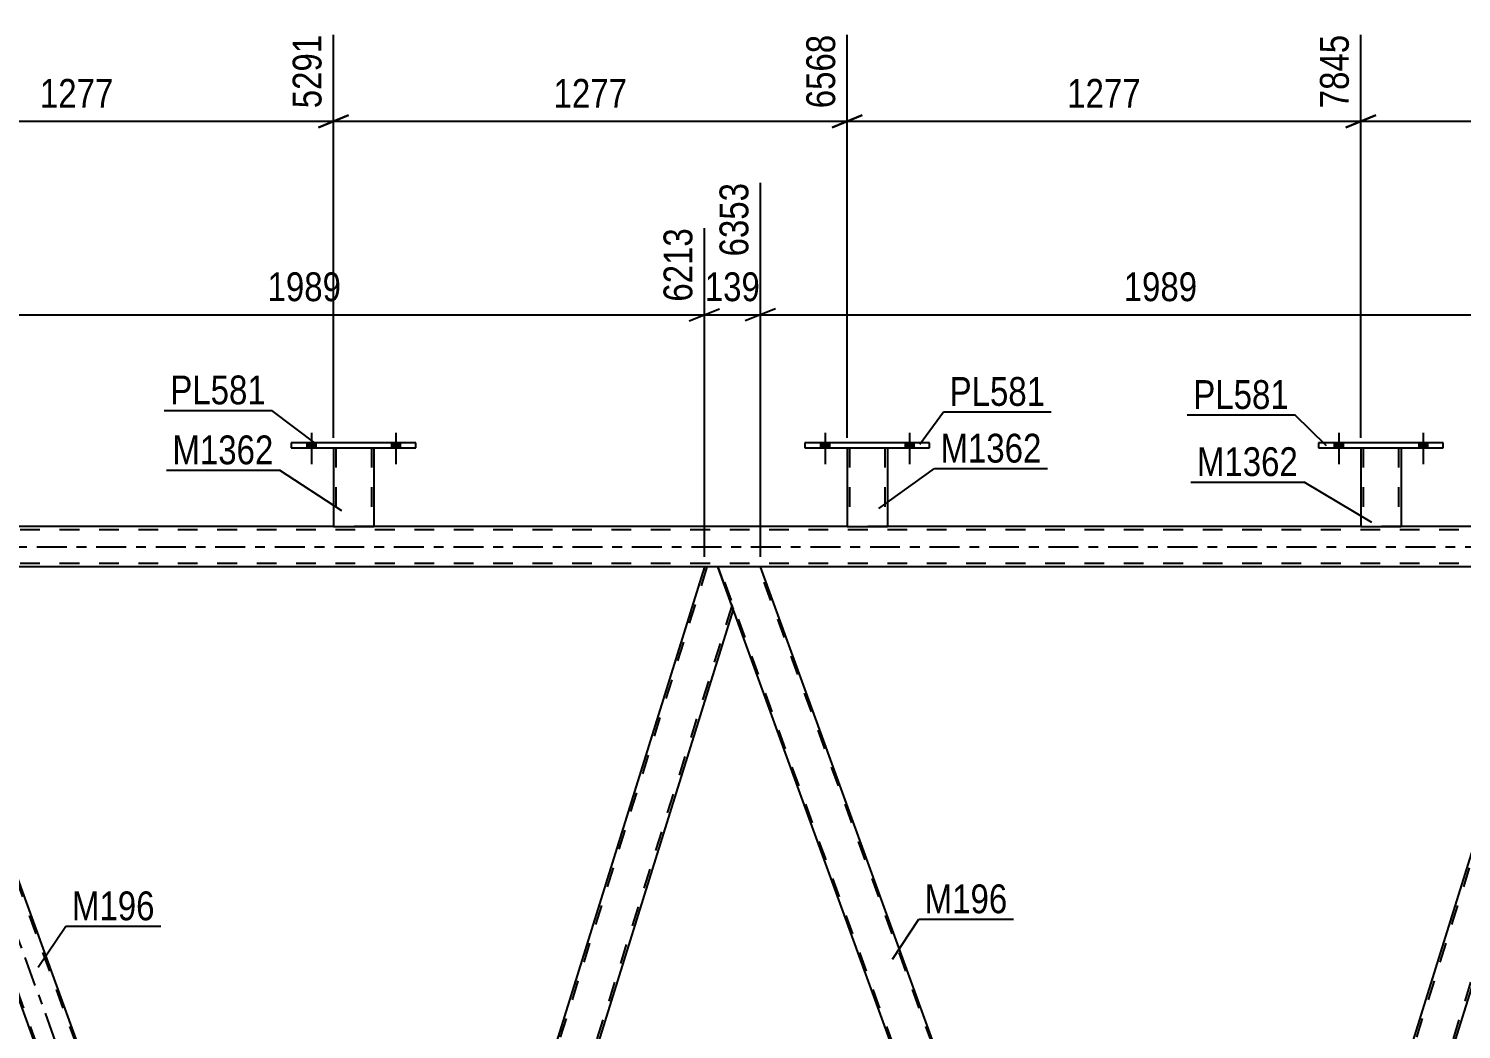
# Model space of a CAD drawing. Header units: millimetres. Extents: x -86 to 755, y -411 to 183.
# Drawn here: x 172.4 to 314.9, y -48 to 51.5 of the extents above; entities that cross this region are included whole.
import ezdxf

# ---------------------------------------------------------------- set-up
doc = ezdxf.new("R2010")
doc.units = ezdxf.units.MM
doc.linetypes.add('DXK_LINE_DOT2', pattern=[3.9198, 1.9599, -1.9599])
doc.linetypes.add('DXK_LINE_DOT3', pattern=[5.9187, 2.979, -0.9799, 0.9799, -0.9799])
doc.styles.add('Arial Narrow', font='ARIALN.TTF', dxfattribs={"height": 0.2})

# ---------------------------------------------------------------- blocks, each defined once
blk = doc.blocks.new('Bolt-814409269-3604 - 3545')
at = {"linetype": 'Continuous'}
for points in [[(302.23, 9.84), (303.11, 9.84), (303.11, 10.32), (302.23, 10.32)], [(310.63, 9.84), (311.51, 9.84), (311.51, 10.32), (310.63, 10.32)]]:
    blk.add_hatch(color=1, dxfattribs=at).paths.add_polyline_path(points)
at = {"color": 1, "linetype": 'Continuous'}
for p, q in [((302.23, 10.32), (302.23, 9.84)), ((302.67, 11.32), (302.67, 8.2)), ((303.11, 10.32), (303.11, 9.84)), ((310.63, 10.32), (310.63, 9.84)), ((311.07, 11.32), (311.07, 8.2)), ((311.51, 10.32), (311.51, 9.84))]:
    blk.add_line(p, q, dxfattribs=at)
blk = doc.blocks.new('Part-814409269-3672 - 3545')
at = {"color": 2, "linetype": 'Continuous'}
for p, q in [((249.59, 10.32), (249.59, 9.84)), ((261.99, 10.32), (249.59, 10.32)), ((261.99, 9.84), (261.99, 10.32)), ((249.59, 9.84), (261.99, 9.84))]:
    blk.add_line(p, q, dxfattribs=at)
blk = doc.blocks.new('Part-814409269-3662 - 3545')
at = {"color": 2, "linetype": 'Continuous'}
for p, q in [((198.51, 10.32), (198.51, 9.84)), ((210.91, 10.32), (198.51, 10.32)), ((210.91, 9.84), (210.91, 10.32)), ((198.51, 9.84), (210.91, 9.84))]:
    blk.add_line(p, q, dxfattribs=at)
blk = doc.blocks.new('Bolt-814409269-3600 - 3545')
at = {"linetype": 'Continuous'}
for points in [[(200.07, 9.84), (200.95, 9.84), (200.95, 10.32), (200.07, 10.32)], [(208.47, 9.84), (209.35, 9.84), (209.35, 10.32), (208.47, 10.32)]]:
    blk.add_hatch(color=1, dxfattribs=at).paths.add_polyline_path(points)
at = {"color": 1, "linetype": 'Continuous'}
for p, q in [((200.07, 10.32), (200.07, 9.84)), ((200.51, 11.32), (200.51, 8.2)), ((200.95, 10.32), (200.95, 9.84)), ((208.47, 10.32), (208.47, 9.84)), ((208.91, 11.32), (208.91, 8.2)), ((209.35, 10.32), (209.35, 9.84))]:
    blk.add_line(p, q, dxfattribs=at)
blk = doc.blocks.new('Bolt-814409269-3601 - 3545')
at = {"linetype": 'Continuous'}
for points in [[(200.07, 9.84), (200.95, 9.84), (200.95, 10.32), (200.07, 10.32)], [(208.47, 9.84), (209.35, 9.84), (209.35, 10.32), (208.47, 10.32)]]:
    blk.add_hatch(color=1, dxfattribs=at).paths.add_polyline_path(points)
at = {"color": 1, "linetype": 'Continuous'}
for p, q in [((200.07, 10.32), (200.07, 9.84)), ((200.51, 11.32), (200.51, 8.2)), ((200.95, 10.32), (200.95, 9.84)), ((208.47, 10.32), (208.47, 9.84)), ((208.91, 11.32), (208.91, 8.2)), ((209.35, 10.32), (209.35, 9.84))]:
    blk.add_line(p, q, dxfattribs=at)
blk = doc.blocks.new('Bolt-814409269-3602 - 3545')
at = {"linetype": 'Continuous'}
for points in [[(251.15, 9.84), (252.03, 9.84), (252.03, 10.32), (251.15, 10.32)], [(259.55, 9.84), (260.43, 9.84), (260.43, 10.32), (259.55, 10.32)]]:
    blk.add_hatch(color=1, dxfattribs=at).paths.add_polyline_path(points)
at = {"color": 1, "linetype": 'Continuous'}
for p, q in [((251.15, 10.32), (251.15, 9.84)), ((251.59, 11.32), (251.59, 8.2)), ((252.03, 10.32), (252.03, 9.84)), ((259.55, 10.32), (259.55, 9.84)), ((259.99, 11.32), (259.99, 8.2)), ((260.43, 10.32), (260.43, 9.84))]:
    blk.add_line(p, q, dxfattribs=at)
blk = doc.blocks.new('Part-814409269-3667 - 3545')
at = {"color": 2, "linetype": 'Continuous'}
for p, q in [((202.71, 9.84), (202.71, 2)), ((206.71, 9.84), (206.71, 2)), ((202.71, 2), (206.71, 2))]:
    blk.add_line(p, q, dxfattribs=at)
at = {"color": 7, "linetype": 'DXK_LINE_DOT2'}
for p, q in [((202.71, 9.84), (206.71, 9.84)), ((202.71, 9.84), (202.71, 9.84)), ((202.71, 9.84), (202.71, 9.84)), ((202.95, 9.84), (202.95, 2)), ((206.47, 9.84), (206.47, 2)), ((206.71, 9.84), (206.71, 9.84)), ((206.71, 9.84), (206.71, 9.84)), ((206.41, 2), (206.45, 2)), ((206.41, 2), (206.45, 2)), ((206.45, 2), (206.47, 2)), ((206.45, 2), (206.47, 2))]:
    blk.add_line(p, q, dxfattribs=at)
blk = doc.blocks.new('Bolt-814409269-3603 - 3545')
at = {"linetype": 'Continuous'}
for points in [[(251.15, 9.84), (252.03, 9.84), (252.03, 10.32), (251.15, 10.32)], [(259.55, 9.84), (260.43, 9.84), (260.43, 10.32), (259.55, 10.32)]]:
    blk.add_hatch(color=1, dxfattribs=at).paths.add_polyline_path(points)
at = {"color": 1, "linetype": 'Continuous'}
for p, q in [((251.15, 10.32), (251.15, 9.84)), ((251.59, 11.32), (251.59, 8.2)), ((252.03, 10.32), (252.03, 9.84)), ((259.55, 10.32), (259.55, 9.84)), ((259.99, 11.32), (259.99, 8.2)), ((260.43, 10.32), (260.43, 9.84))]:
    blk.add_line(p, q, dxfattribs=at)
blk = doc.blocks.new('Bolt-814409269-3605 - 3545')
at = {"linetype": 'Continuous'}
for points in [[(302.23, 9.84), (303.11, 9.84), (303.11, 10.32), (302.23, 10.32)], [(310.63, 9.84), (311.51, 9.84), (311.51, 10.32), (310.63, 10.32)]]:
    blk.add_hatch(color=1, dxfattribs=at).paths.add_polyline_path(points)
at = {"color": 1, "linetype": 'Continuous'}
for p, q in [((302.23, 10.32), (302.23, 9.84)), ((302.67, 11.32), (302.67, 8.2)), ((303.11, 10.32), (303.11, 9.84)), ((310.63, 10.32), (310.63, 9.84)), ((311.07, 11.32), (311.07, 8.2)), ((311.51, 10.32), (311.51, 9.84))]:
    blk.add_line(p, q, dxfattribs=at)
blk = doc.blocks.new('Part-814409269-3677 - 3545')
at = {"color": 2, "linetype": 'Continuous'}
for p, q in [((253.79, 9.84), (253.79, 2)), ((257.79, 9.84), (257.79, 2)), ((253.79, 2), (257.79, 2))]:
    blk.add_line(p, q, dxfattribs=at)
at = {"color": 7, "linetype": 'DXK_LINE_DOT2'}
for p, q in [((253.79, 9.84), (257.79, 9.84)), ((253.79, 9.84), (253.79, 9.84)), ((253.79, 9.84), (253.79, 9.84)), ((254.03, 9.84), (254.03, 2)), ((257.55, 9.84), (257.55, 2)), ((257.79, 9.84), (257.79, 9.84)), ((257.79, 9.84), (257.79, 9.84)), ((257.49, 2), (257.53, 2)), ((257.49, 2), (257.53, 2)), ((257.53, 2), (257.55, 2)), ((257.53, 2), (257.55, 2))]:
    blk.add_line(p, q, dxfattribs=at)
blk = doc.blocks.new('Part-814409269-3682 - 3545')
at = {"color": 2, "linetype": 'Continuous'}
for p, q in [((300.67, 10.32), (300.67, 9.84)), ((313.07, 10.32), (300.67, 10.32)), ((313.07, 9.84), (313.07, 10.32)), ((300.67, 9.84), (313.07, 9.84))]:
    blk.add_line(p, q, dxfattribs=at)
blk = doc.blocks.new('Part-814409269-3687 - 3545')
at = {"color": 2, "linetype": 'Continuous'}
for p, q in [((304.87, 9.84), (304.87, 2)), ((308.87, 9.84), (308.87, 2)), ((304.87, 2), (308.87, 2))]:
    blk.add_line(p, q, dxfattribs=at)
at = {"color": 7, "linetype": 'DXK_LINE_DOT2'}
for p, q in [((304.87, 9.84), (308.87, 9.84)), ((304.87, 9.84), (304.87, 9.84)), ((304.87, 9.84), (304.87, 9.84)), ((305.11, 9.84), (305.11, 2)), ((308.63, 9.84), (308.63, 2)), ((308.87, 9.84), (308.87, 9.84)), ((308.87, 9.84), (308.87, 9.84)), ((308.57, 2), (308.61, 2)), ((308.57, 2), (308.61, 2)), ((308.61, 2), (308.63, 2)), ((308.61, 2), (308.63, 2))]:
    blk.add_line(p, q, dxfattribs=at)
blk = doc.blocks.new('Part-814409269-3888 - 3545')
at = {"color": 7, "linetype": 'DXK_LINE_DOT2'}
for p, q in [((239.84, -2), (203.02, -120.12)), ((242.32, -5.88), (205.74, -123.22)), ((242.45, -6.25), (242.44, -6.2)), ((242.45, -6.25), (242.44, -6.2)), ((203.31, -118.4), (202.89, -119.75)), ((207.5, -118.4), (206, -123.22)), ((204.15, -123.22), (202.89, -119.75)), ((206, -123.22), (204.15, -123.22))]:
    blk.add_line(p, q, dxfattribs=at)
at = {"color": 2, "linetype": 'Continuous'}
for p, q in [((239.59, -2), (203.31, -118.4)), ((240.91, -2), (239.59, -2)), ((242.44, -6.2), (240.91, -2)), ((242.45, -6.25), (207.5, -118.4))]:
    blk.add_line(p, q, dxfattribs=at)
blk = doc.blocks.new('Part-814409269-3830 - 3545')
at = {"color": 2, "linetype": 'Continuous'}
for p, q in [((245.16, -2), (240.91, -2)), ((288.04, -119.8), (245.16, -2)), ((285.03, -123.22), (242.44, -6.2))]:
    blk.add_line(p, q, dxfattribs=at)
at = {"color": 7, "linetype": 'DXK_LINE_DOT2'}
for p, q in [((240.91, -2), (242.44, -6.2)), ((285.2, -123.22), (241.08, -2)), ((289.11, -123.22), (244.99, -2)), ((289.28, -123.22), (288.04, -119.8)), ((285.03, -123.22), (289.28, -123.22))]:
    blk.add_line(p, q, dxfattribs=at)
blk = doc.blocks.new('Part-814409269-3850 - 3545')
at = {"color": 2, "linetype": 'Continuous'}
for p, q in [((324.72, -2), (288.02, -119.75)), ((326.04, -2), (324.72, -2)), ((327.57, -6.2), (326.04, -2)), ((327.59, -6.25), (291.13, -123.22)), ((289.28, -123.22), (288.04, -119.8))]:
    blk.add_line(p, q, dxfattribs=at)
at = {"color": 7, "linetype": 'DXK_LINE_DOT2'}
for p, q in [((324.98, -2), (288.16, -120.12)), ((327.45, -5.88), (290.88, -123.22)), ((327.59, -6.25), (327.57, -6.2)), ((327.59, -6.25), (327.57, -6.2)), ((288.02, -119.75), (288.04, -119.8)), ((291.13, -123.22), (289.28, -123.22))]:
    blk.add_line(p, q, dxfattribs=at)
blk = doc.blocks.new('Part-814409269-3883 - 3545')
at = {"color": 7, "linetype": 'DXK_LINE_DOT3'}
blk.add_line((205.44, -132.62), (154.48, 7.4), dxfattribs=at)
at = {"color": 2, "linetype": 'Continuous'}
for p, q in [((160.03, -2), (155.77, -2)), ((202.4, -118.4), (160.03, -2)), ((198.14, -118.4), (157.3, -6.2))]:
    blk.add_line(p, q, dxfattribs=at)
at = {"color": 7, "linetype": 'DXK_LINE_DOT2'}
for p, q in [((155.77, -2), (157.3, -6.2)), ((200.06, -123.22), (155.94, -2)), ((203.98, -123.22), (159.86, -2)), ((199.89, -123.22), (198.14, -118.4)), ((204.15, -123.22), (202.4, -118.4)), ((204.15, -123.22), (199.89, -123.22))]:
    blk.add_line(p, q, dxfattribs=at)
blk = doc.blocks.new('Part-814409269-3894 - 3545')
at = {"color": 7, "linetype": 'DXK_LINE_DOT2'}
for p, q in [((639.97, 1.68), (25.23, 1.68)), ((206.71, 2), (202.71, 2)), ((257.79, 2), (253.79, 2)), ((308.87, 2), (304.87, 2)), ((639.97, -1.68), (25.23, -1.68)), ((245.16, -2), (239.59, -2))]:
    blk.add_line(p, q, dxfattribs=at)
at = {"color": 2, "linetype": 'Continuous'}
for p, q in [((202.71, 2), (155.63, 2)), ((253.79, 2), (206.71, 2)), ((304.87, 2), (257.79, 2)), ((355.95, 2), (308.87, 2)), ((239.59, -2), (160.03, -2)), ((324.72, -2), (245.16, -2))]:
    blk.add_line(p, q, dxfattribs=at)
at = {"color": 7, "linetype": 'DXK_LINE_DOT3'}
blk.add_line((25.23, 0), (639.97, 0), dxfattribs=at)
blk = doc.blocks.new('StraightDimension-814409269-14929 - 3545')
at = {"color": 7, "linetype": 'Continuous'}
for p, q in [((253.79, 10.84), (253.79, 50.91)), ((304.87, 10.84), (304.87, 50.91)), ((255.29, 42.9), (252.29, 41.7)), ((303.37, 41.7), (306.37, 42.9)), ((253.79, 42.3), (304.87, 42.3))]:
    blk.add_line(p, q, dxfattribs=at)
at = {"color": 0}
blk.add_wipeout([(283.58, 43.05), (283.58, 47.25), (275.07, 47.25), (275.07, 43.05)], dxfattribs=at)
at = {"color": 3, "style": 'Arial Narrow'}
blk.add_text('1277', height=2.863, dxfattribs=at).set_placement((275.67, 43.65))
at = {"color": 0, "linetype": 'Continuous'}
blk.add_wipeout([(304.27, 51.51), (300.07, 51.51), (300.07, 43), (304.27, 43)], dxfattribs=at)
at = {"color": 3, "linetype": 'Continuous', "style": 'Arial Narrow'}
blk.add_text('7845', height=2.863, rotation=90.0002, dxfattribs=at).set_placement((303.67, 43.6))
blk = doc.blocks.new('StraightDimension-814409269-4739 - 3545')
at = {"color": 7, "linetype": 'Continuous'}
for p, q in [((245.16, -1), (245.16, 36.18)), ((239.59, -1), (239.59, 31.68)), ((238.09, 22.47), (241.09, 23.67)), ((239.59, 23.07), (245.16, 23.07)), ((246.66, 23.67), (243.66, 22.47))]:
    blk.add_line(p, q, dxfattribs=at)
at = {"color": 0}
blk.add_wipeout([(245.72, 23.82), (245.72, 28.02), (239.03, 28.02), (239.03, 23.82)], dxfattribs=at)
at = {"color": 3, "style": 'Arial Narrow'}
blk.add_text('139', height=2.863, dxfattribs=at).set_placement((239.63, 24.42))
at = {"color": 0, "linetype": 'Continuous'}
blk.add_wipeout([(244.56, 36.78), (240.36, 36.78), (240.36, 28.27), (244.56, 28.27)], dxfattribs=at)
at = {"color": 3, "linetype": 'Continuous', "style": 'Arial Narrow'}
blk.add_text('6353', height=2.863, rotation=90.0002, dxfattribs=at).set_placement((243.96, 28.87))
blk = doc.blocks.new('StraightDimension-814409269-14931 - 3545')
at = {"color": 7, "linetype": 'Continuous'}
for p, q in [((151.63, 10.84), (151.63, 50.91)), ((202.71, 10.84), (202.71, 50.91)), ((153.13, 42.9), (150.13, 41.7)), ((201.21, 41.7), (204.21, 42.9)), ((151.63, 42.3), (202.71, 42.3))]:
    blk.add_line(p, q, dxfattribs=at)
at = {"color": 0}
blk.add_wipeout([(181.42, 43.05), (181.42, 47.25), (172.91, 47.25), (172.91, 43.05)], dxfattribs=at)
at = {"color": 3, "style": 'Arial Narrow'}
blk.add_text('1277', height=2.863, dxfattribs=at).set_placement((173.51, 43.65))
at = {"color": 0, "linetype": 'Continuous'}
blk.add_wipeout([(202.11, 51.51), (197.91, 51.51), (197.91, 43), (202.11, 43)], dxfattribs=at)
at = {"color": 3, "linetype": 'Continuous', "style": 'Arial Narrow'}
blk.add_text('5291', height=2.863, rotation=90.0002, dxfattribs=at).set_placement((201.51, 43.6))
blk = doc.blocks.new('StraightDimension-814409269-4715 - 3545')
at = {"color": 7, "linetype": 'Continuous'}
for p, q in [((245.16, -1), (245.16, 36.18)), ((324.72, -1), (324.72, 31.68)), ((246.66, 23.67), (243.66, 22.47)), ((245.16, 23.07), (324.72, 23.07)), ((323.22, 22.47), (326.22, 23.67))]:
    blk.add_line(p, q, dxfattribs=at)
at = {"color": 0}
blk.add_wipeout([(289.2, 23.82), (289.2, 28.02), (280.69, 28.02), (280.69, 23.82)], dxfattribs=at)
at = {"color": 3, "style": 'Arial Narrow'}
blk.add_text('1989', height=2.863, dxfattribs=at).set_placement((281.29, 24.42))
at = {"color": 0, "linetype": 'Continuous'}
blk.add_wipeout([(324.12, 32.28), (319.92, 32.28), (319.92, 23.77), (324.12, 23.77)], dxfattribs=at)
at = {"color": 3, "linetype": 'Continuous', "style": 'Arial Narrow'}
blk.add_text('8342', height=2.863, rotation=90.0002, dxfattribs=at).set_placement((323.52, 24.37))
blk = doc.blocks.new('StraightDimension-814409269-4763 - 3545')
at = {"color": 7, "linetype": 'Continuous'}
for p, q in [((160.03, -1), (160.03, 36.18)), ((239.59, -1), (239.59, 31.68)), ((161.53, 23.67), (158.53, 22.47)), ((160.03, 23.07), (239.59, 23.07)), ((238.09, 22.47), (241.09, 23.67))]:
    blk.add_line(p, q, dxfattribs=at)
at = {"color": 0}
blk.add_wipeout([(204.07, 23.82), (204.07, 28.02), (195.55, 28.02), (195.55, 23.82)], dxfattribs=at)
at = {"color": 3, "style": 'Arial Narrow'}
blk.add_text('1989', height=2.863, dxfattribs=at).set_placement((196.15, 24.42))
at = {"color": 0, "linetype": 'Continuous'}
blk.add_wipeout([(238.99, 32.28), (234.79, 32.28), (234.79, 23.77), (238.99, 23.77)], dxfattribs=at)
at = {"color": 3, "linetype": 'Continuous', "style": 'Arial Narrow'}
blk.add_text('6213', height=2.863, rotation=90.0002, dxfattribs=at).set_placement((238.39, 24.37))
blk = doc.blocks.new('StraightDimension-814409269-14928 - 3545')
at = {"color": 7, "linetype": 'Continuous'}
for p, q in [((304.87, 10.84), (304.87, 50.91)), ((355.95, 10.84), (355.95, 50.91)), ((306.37, 42.9), (303.37, 41.7)), ((354.45, 41.7), (357.45, 42.9)), ((304.87, 42.3), (355.95, 42.3))]:
    blk.add_line(p, q, dxfattribs=at)
at = {"color": 0}
blk.add_wipeout([(334.66, 43.05), (334.66, 47.25), (326.15, 47.25), (326.15, 43.05)], dxfattribs=at)
at = {"color": 3, "style": 'Arial Narrow'}
blk.add_text('1277', height=2.863, dxfattribs=at).set_placement((326.75, 43.65))
at = {"color": 0, "linetype": 'Continuous'}
blk.add_wipeout([(355.35, 51.51), (351.15, 51.51), (351.15, 43), (355.35, 43)], dxfattribs=at)
at = {"color": 3, "linetype": 'Continuous', "style": 'Arial Narrow'}
blk.add_text('9122', height=2.863, rotation=90.0002, dxfattribs=at).set_placement((354.75, 43.6))
blk = doc.blocks.new('StraightDimension-814409269-14930 - 3545')
at = {"color": 7, "linetype": 'Continuous'}
for p, q in [((202.71, 10.84), (202.71, 50.91)), ((253.79, 10.84), (253.79, 50.91)), ((204.21, 42.9), (201.21, 41.7)), ((252.29, 41.7), (255.29, 42.9)), ((202.71, 42.3), (253.79, 42.3))]:
    blk.add_line(p, q, dxfattribs=at)
at = {"color": 0}
blk.add_wipeout([(232.5, 43.05), (232.5, 47.25), (223.99, 47.25), (223.99, 43.05)], dxfattribs=at)
at = {"color": 3, "style": 'Arial Narrow'}
blk.add_text('1277', height=2.863, dxfattribs=at).set_placement((224.59, 43.65))
at = {"color": 0, "linetype": 'Continuous'}
blk.add_wipeout([(253.19, 51.51), (248.99, 51.51), (248.99, 43), (253.19, 43)], dxfattribs=at)
at = {"color": 3, "linetype": 'Continuous', "style": 'Arial Narrow'}
blk.add_text('6568', height=2.863, rotation=90.0002, dxfattribs=at).set_placement((252.59, 43.6))
blk = doc.blocks.new('Mark-814409269-3668 - 3545')
at = {"color": 0}
blk.add_wipeout([(273.49, 14.01), (273.49, 17.01), (263.98, 17.01), (263.98, 14.01)], dxfattribs=at)
blk.add_wipeout([(273.49, 14.01), (273.49, 17.01), (263.98, 17.01), (263.98, 14.01)], dxfattribs=at)
at = {"color": 30, "linetype": 'Continuous'}
for p, q in [((261.01, 10.19), (263.38, 13.41)), ((263.38, 13.41), (274.09, 13.41))]:
    blk.add_line(p, q, dxfattribs=at)
at = {"color": 3, "style": 'Arial Narrow'}
blk.add_text('PL581', height=2.863, dxfattribs=at).set_placement((263.98, 14.01))
blk = doc.blocks.new('Mark-814409269-3658 - 3545')
at = {"color": 0}
blk.add_wipeout([(195.98, 14.16), (195.98, 17.16), (186.48, 17.16), (186.48, 14.16)], dxfattribs=at)
blk.add_wipeout([(195.98, 14.16), (195.98, 17.16), (186.48, 17.16), (186.48, 14.16)], dxfattribs=at)
at = {"color": 30, "linetype": 'Continuous'}
for p in [(185.88, 13.56), (201, 10.21)]:
    blk.add_line(p, (196.58, 13.56), dxfattribs=at)
at = {"color": 3, "style": 'Arial Narrow'}
blk.add_text('PL581', height=2.863, dxfattribs=at).set_placement((186.48, 14.16))
blk = doc.blocks.new('Mark-814409269-3663 - 3545')
at = {"color": 0}
blk.add_wipeout([(196.75, 8.2), (196.75, 11.2), (186.69, 11.2), (186.69, 8.2)], dxfattribs=at)
blk.add_wipeout([(196.75, 8.2), (196.75, 11.2), (186.69, 11.2), (186.69, 8.2)], dxfattribs=at)
at = {"color": 30, "linetype": 'Continuous'}
for p in [(186.09, 7.6), (203.52, 3.58)]:
    blk.add_line(p, (197.35, 7.6), dxfattribs=at)
at = {"color": 3, "style": 'Arial Narrow'}
blk.add_text('M1362', height=2.863, dxfattribs=at).set_placement((186.69, 8.2))
blk = doc.blocks.new('Mark-814409269-3673 - 3545')
at = {"color": 0}
blk.add_wipeout([(273.12, 8.37), (273.12, 11.37), (263.07, 11.37), (263.07, 8.37)], dxfattribs=at)
blk.add_wipeout([(273.12, 8.37), (273.12, 11.37), (263.07, 11.37), (263.07, 8.37)], dxfattribs=at)
at = {"color": 30, "linetype": 'Continuous'}
for p, q in [((256.94, 3.8), (262.47, 7.77)), ((262.47, 7.77), (273.72, 7.77))]:
    blk.add_line(p, q, dxfattribs=at)
at = {"color": 3, "style": 'Arial Narrow'}
blk.add_text('M1362', height=2.863, dxfattribs=at).set_placement((263.07, 8.37))
blk = doc.blocks.new('Mark-814409269-3678 - 3545')
at = {"color": 0}
blk.add_wipeout([(297.72, 13.7), (297.72, 16.7), (288.21, 16.7), (288.21, 13.7)], dxfattribs=at)
blk.add_wipeout([(297.72, 13.7), (297.72, 16.7), (288.21, 16.7), (288.21, 13.7)], dxfattribs=at)
at = {"color": 30, "linetype": 'Continuous'}
for p in [(287.61, 13.1), (301.44, 10.02)]:
    blk.add_line(p, (298.32, 13.1), dxfattribs=at)
at = {"color": 3, "style": 'Arial Narrow'}
blk.add_text('PL581', height=2.863, dxfattribs=at).set_placement((288.21, 13.7))
blk = doc.blocks.new('Mark-814409269-3683 - 3545')
at = {"color": 0}
blk.add_wipeout([(298.62, 7.03), (298.62, 10.03), (288.57, 10.03), (288.57, 7.03)], dxfattribs=at)
blk.add_wipeout([(298.62, 7.03), (298.62, 10.03), (288.57, 10.03), (288.57, 7.03)], dxfattribs=at)
at = {"color": 30, "linetype": 'Continuous'}
for p in [(287.97, 6.43), (305.95, 2.41)]:
    blk.add_line(p, (299.22, 6.43), dxfattribs=at)
at = {"color": 3, "style": 'Arial Narrow'}
blk.add_text('M1362', height=2.863, dxfattribs=at).set_placement((288.57, 7.03))
blk = doc.blocks.new('Mark-814409269-3826 - 3545')
at = {"color": 0}
blk.add_wipeout([(269.73, -36.44), (269.73, -33.44), (261.5, -33.44), (261.5, -36.44)], dxfattribs=at)
blk.add_wipeout([(269.73, -36.44), (269.73, -33.44), (261.5, -33.44), (261.5, -36.44)], dxfattribs=at)
at = {"color": 30, "linetype": 'Continuous'}
for p, q in [((258.28, -41), (260.9, -37.04)), ((260.9, -37.04), (270.33, -37.04))]:
    blk.add_line(p, q, dxfattribs=at)
at = {"color": 3, "style": 'Arial Narrow'}
blk.add_text('M196', height=2.863, dxfattribs=at).set_placement((261.5, -36.44))
blk = doc.blocks.new('Mark-814409269-3879 - 3545')
at = {"color": 0}
blk.add_wipeout([(184.93, -37.14), (184.93, -34.14), (176.7, -34.14), (176.7, -37.14)], dxfattribs=at)
blk.add_wipeout([(184.93, -37.14), (184.93, -34.14), (176.7, -34.14), (176.7, -37.14)], dxfattribs=at)
at = {"color": 30, "linetype": 'Continuous'}
for p, q in [((173.34, -41.81), (176.1, -37.74)), ((176.1, -37.74), (185.53, -37.74))]:
    blk.add_line(p, q, dxfattribs=at)
at = {"color": 3, "style": 'Arial Narrow'}
blk.add_text('M196', height=2.863, dxfattribs=at).set_placement((176.7, -37.14))

msp = doc.modelspace()

# ---------------------------------------------------------------- block references
for name in ['Part-814409269-3662 - 3545', 'Bolt-814409269-3600 - 3545', 'Bolt-814409269-3601 - 3545', 'Part-814409269-3672 - 3545', 'Bolt-814409269-3602 - 3545', 'Bolt-814409269-3603 - 3545', 'Part-814409269-3682 - 3545', 'Bolt-814409269-3604 - 3545', 'Bolt-814409269-3605 - 3545', 'Part-814409269-3667 - 3545', 'Part-814409269-3677 - 3545', 'Part-814409269-3687 - 3545', 'Part-814409269-3883 - 3545', 'Part-814409269-3894 - 3545', 'Part-814409269-3888 - 3545', 'Part-814409269-3830 - 3545', 'Part-814409269-3850 - 3545']:
    msp.add_blockref(name, (0, 0))

# ---------------------------------------------------------------- next in the draw order: block references
for name in ['StraightDimension-814409269-14931 - 3545', 'StraightDimension-814409269-14929 - 3545', 'StraightDimension-814409269-4739 - 3545', 'Mark-814409269-3879 - 3545', 'Mark-814409269-3826 - 3545']:
    msp.add_blockref(name, (0, 0))

# ---------------------------------------------------------------- next in the draw order: block references
for name in ['StraightDimension-814409269-4763 - 3545', 'StraightDimension-814409269-4715 - 3545']:
    msp.add_blockref(name, (0, 0))

# ---------------------------------------------------------------- next in the draw order: block references
for name in ['StraightDimension-814409269-14930 - 3545', 'StraightDimension-814409269-14928 - 3545', 'Mark-814409269-3668 - 3545', 'Mark-814409269-3678 - 3545']:
    msp.add_blockref(name, (0, 0))

# ---------------------------------------------------------------- next in the draw order: block references
for name in ['Mark-814409269-3658 - 3545', 'Mark-814409269-3673 - 3545', 'Mark-814409269-3683 - 3545']:
    msp.add_blockref(name, (0, 0))

# ---------------------------------------------------------------- next in the draw order: block references
msp.add_blockref('Mark-814409269-3663 - 3545', (0, 0))

doc.saveas('drawing.dxf')
